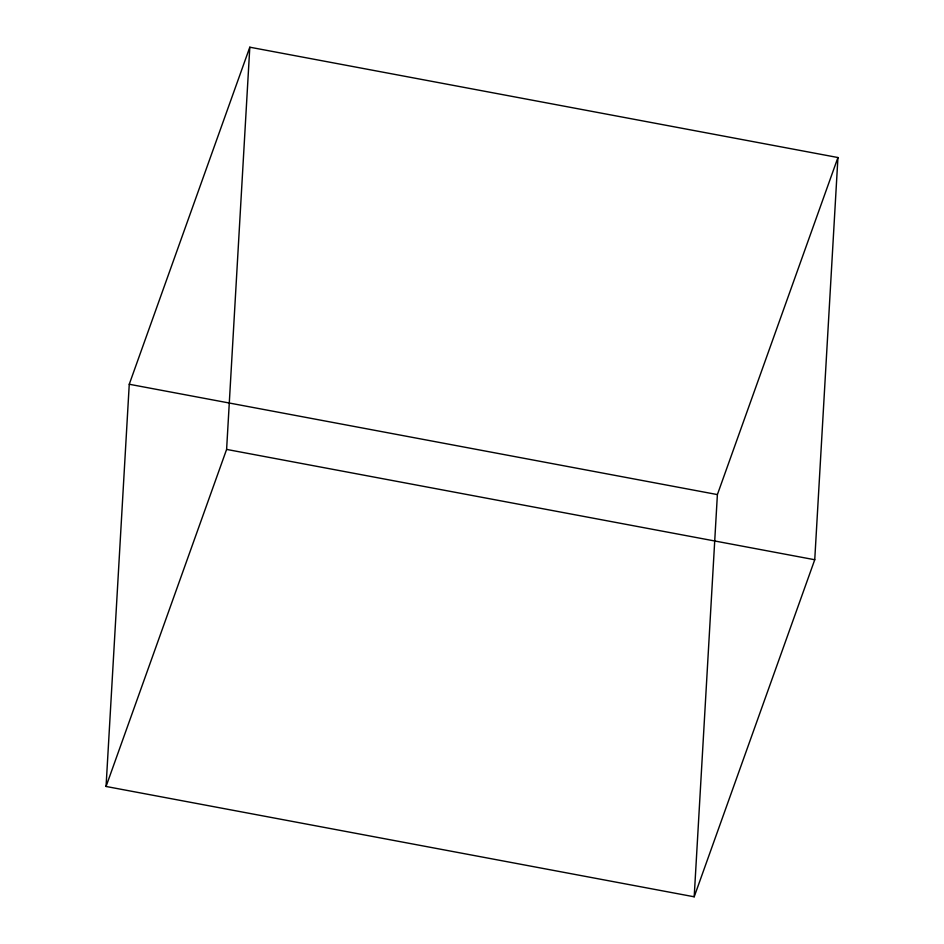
<?xml version="1.0" encoding="UTF-8"?>
<svg xmlns="http://www.w3.org/2000/svg" width="944" height="944" viewBox="0 0 944 944"><rect width="100%" height="100%" fill="white"/><g stroke="black" fill="none" stroke-linecap="round" stroke-linejoin="round"><path stroke-width="1.42" d="M106.058 786.47L129.257 384.255L249.806 47.2L837.942 157.53L814.743 559.745L694.194 896.8L106.058 786.47L226.607 449.415L249.806 47.2M694.194 896.8L717.393 494.585L837.942 157.53M129.257 384.255L717.393 494.585M226.607 449.415L814.743 559.745"/></g></svg>
